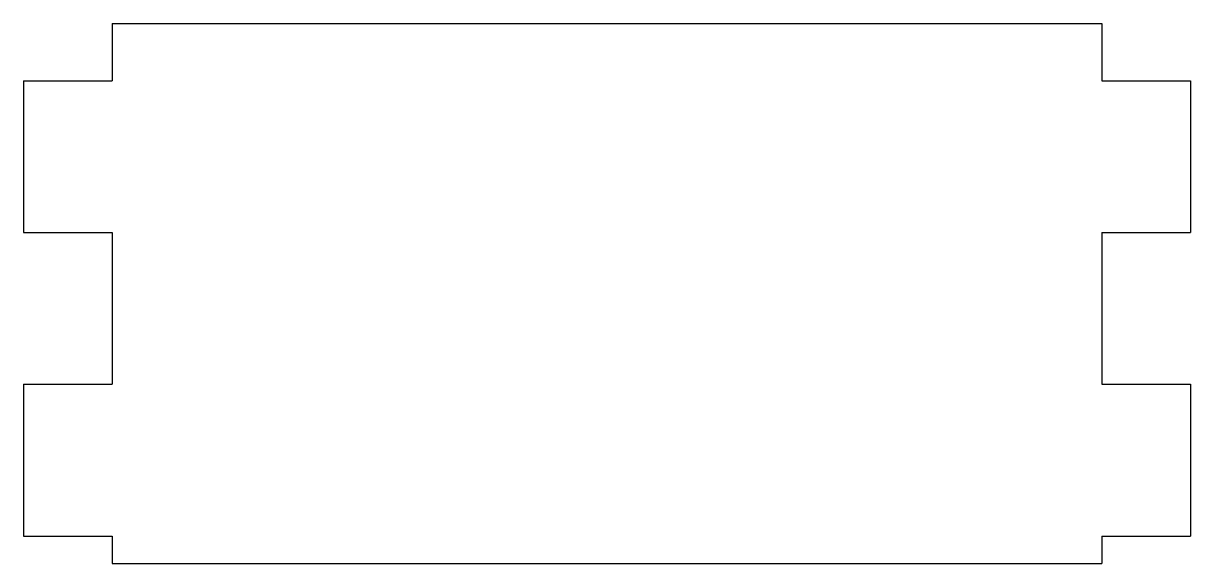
# Model space of a CAD drawing. Extents: x -67.5 to 5.6, y -83.4 to -49.5.
import ezdxf

# ---------------------------------------------------------------- set-up
doc = ezdxf.new("R2010")
doc.units = 0
doc.header["$MEASUREMENT"] = 0
doc.layers.add('VISIBLE', color=7, linetype='CONTINUOUS')

msp = doc.modelspace()

# ---------------------------------------------------------------- linework, layer by layer
at = {"layer": 'VISIBLE'}
for p, q in [((-61.96, -49.539), (0, -49.539)), ((-61.96, -49.539), (-61.96, -53.135)), ((0, -49.539), (0, -53.135)), ((-67.516, -53.135), (-61.96, -53.135)), ((-67.516, -53.135), (-67.516, -62.635)), ((0, -53.135), (5.556, -53.135)), ((5.556, -53.135), (5.556, -62.635)), ((-67.516, -62.635), (-61.96, -62.635)), ((-61.96, -62.635), (-61.96, -72.135)), ((0, -62.635), (0, -72.135)), ((0, -62.635), (5.556, -62.635)), ((-67.516, -72.135), (-61.96, -72.135)), ((-67.516, -72.135), (-67.516, -81.635)), ((0, -72.135), (5.556, -72.135)), ((5.556, -72.135), (5.556, -81.635)), ((-67.516, -81.635), (-61.96, -81.635)), ((-61.96, -81.635), (-61.96, -83.364)), ((0, -81.635), (0, -83.364)), ((0, -81.635), (5.556, -81.635)), ((-61.96, -83.364), (0, -83.364))]:
    msp.add_line(p, q, dxfattribs=at)

doc.saveas('drawing.dxf')
